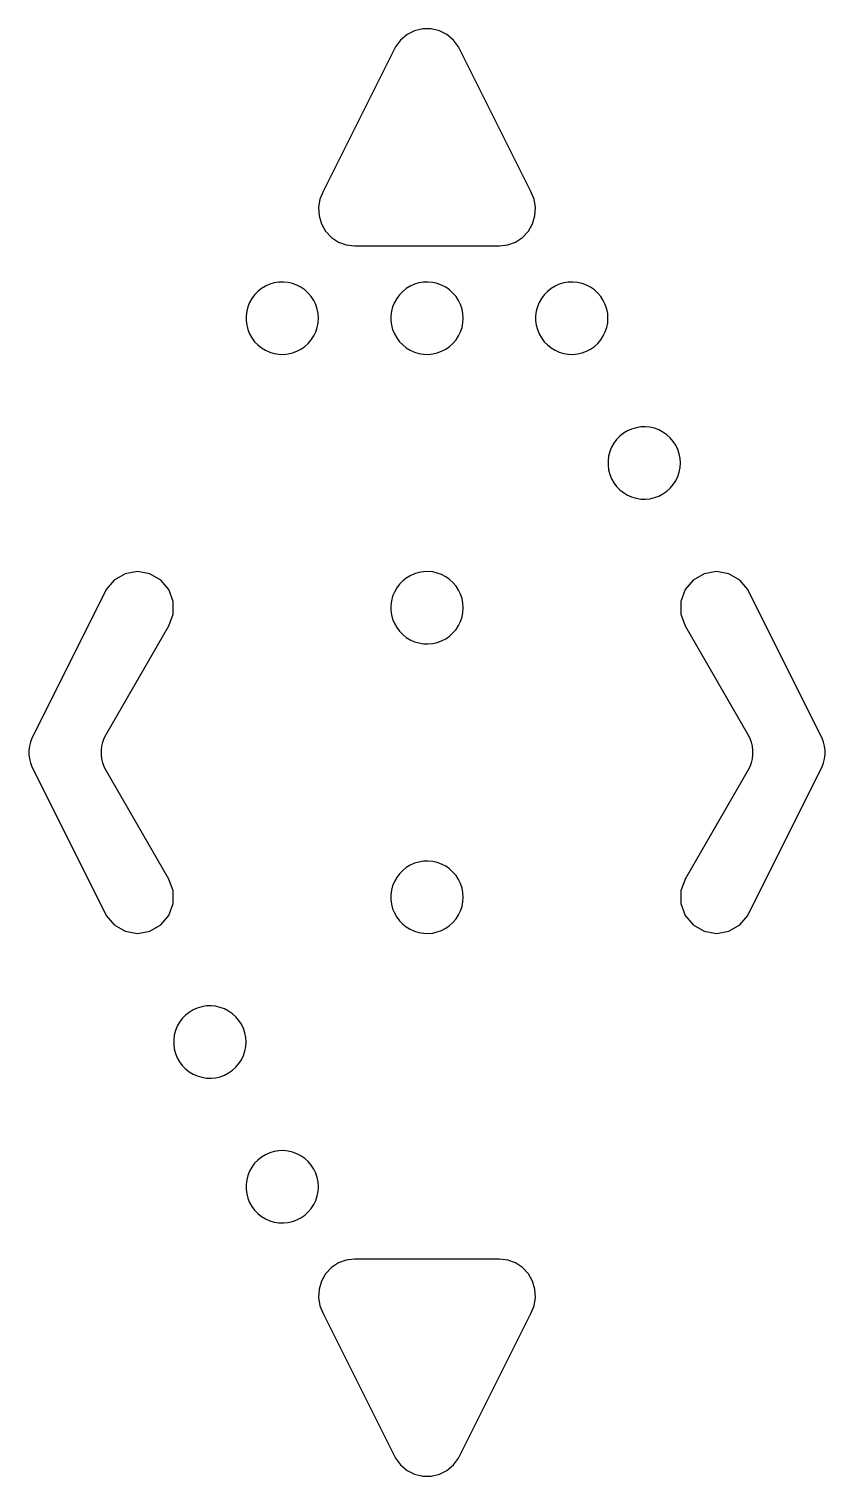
# Model space of a CAD drawing. Header units: metres. Extents: x 294.5 to 305.5, y 290 to 310.
import ezdxf

# ---------------------------------------------------------------- set-up
doc = ezdxf.new("R2010")
doc.units = ezdxf.units.M

msp = doc.modelspace()

# ---------------------------------------------------------------- linework, layer by layer
for points in [[(300.433, 309.75), (300.364, 309.843), (300.275, 309.918), (300.171, 309.97), (300.058, 309.997), (299.942, 309.997), (299.829, 309.97), (299.725, 309.918), (299.636, 309.843), (299.567, 309.75), (298.567, 307.75), (298.521, 307.643), (298.501, 307.529), (298.508, 307.413), (298.541, 307.302), (298.599, 307.201), (298.679, 307.117), (298.776, 307.053), (298.885, 307.013), (299, 307), (301, 307), (301.115, 307.013), (301.224, 307.053), (301.321, 307.117), (301.401, 307.201), (301.459, 307.302), (301.492, 307.413), (301.499, 307.529), (301.479, 307.643), (301.433, 307.75)], [(298.5, 306), (298.496, 306.064), (298.484, 306.127), (298.463, 306.188), (298.436, 306.245), (298.401, 306.299), (298.359, 306.348), (298.312, 306.391), (298.259, 306.428), (298.202, 306.457), (298.142, 306.479), (298.08, 306.494), (298.016, 306.5), (297.952, 306.498), (297.889, 306.487), (297.827, 306.469), (297.769, 306.443), (297.714, 306.41), (297.664, 306.37), (297.619, 306.324), (297.581, 306.273), (297.55, 306.217), (297.525, 306.158), (297.509, 306.096), (297.501, 306.032), (297.501, 305.968), (297.509, 305.904), (297.525, 305.842), (297.55, 305.783), (297.581, 305.727), (297.619, 305.676), (297.664, 305.63), (297.714, 305.59), (297.769, 305.557), (297.827, 305.531), (297.889, 305.513), (297.952, 305.502), (298.016, 305.5), (298.08, 305.506), (298.142, 305.521), (298.202, 305.543), (298.259, 305.572), (298.312, 305.609), (298.359, 305.652), (298.401, 305.701), (298.436, 305.755), (298.463, 305.812), (298.484, 305.873), (298.496, 305.936), (298.5, 306)], [(300.5, 306), (300.496, 306.064), (300.484, 306.127), (300.463, 306.188), (300.436, 306.245), (300.401, 306.299), (300.359, 306.348), (300.312, 306.391), (300.259, 306.428), (300.202, 306.457), (300.142, 306.479), (300.08, 306.494), (300.016, 306.5), (299.952, 306.498), (299.889, 306.487), (299.827, 306.469), (299.769, 306.443), (299.714, 306.41), (299.664, 306.37), (299.619, 306.324), (299.581, 306.273), (299.55, 306.217), (299.525, 306.158), (299.509, 306.096), (299.501, 306.032), (299.501, 305.968), (299.509, 305.904), (299.525, 305.842), (299.55, 305.783), (299.581, 305.727), (299.619, 305.676), (299.664, 305.63), (299.714, 305.59), (299.769, 305.557), (299.827, 305.531), (299.889, 305.513), (299.952, 305.502), (300.016, 305.5), (300.08, 305.506), (300.142, 305.521), (300.202, 305.543), (300.259, 305.572), (300.312, 305.609), (300.359, 305.652), (300.401, 305.701), (300.436, 305.755), (300.463, 305.812), (300.484, 305.873), (300.496, 305.936), (300.5, 306)], [(302.5, 306), (302.496, 306.064), (302.484, 306.127), (302.463, 306.188), (302.436, 306.245), (302.401, 306.299), (302.359, 306.348), (302.312, 306.391), (302.259, 306.428), (302.202, 306.457), (302.142, 306.479), (302.08, 306.494), (302.016, 306.5), (301.952, 306.498), (301.889, 306.487), (301.827, 306.469), (301.769, 306.443), (301.714, 306.41), (301.664, 306.37), (301.619, 306.324), (301.581, 306.273), (301.55, 306.217), (301.525, 306.158), (301.509, 306.096), (301.501, 306.032), (301.501, 305.968), (301.509, 305.904), (301.525, 305.842), (301.55, 305.783), (301.581, 305.727), (301.619, 305.676), (301.664, 305.63), (301.714, 305.59), (301.769, 305.557), (301.827, 305.531), (301.889, 305.513), (301.952, 305.502), (302.016, 305.5), (302.08, 305.506), (302.142, 305.521), (302.202, 305.543), (302.259, 305.572), (302.312, 305.609), (302.359, 305.652), (302.401, 305.701), (302.436, 305.755), (302.463, 305.812), (302.484, 305.873), (302.496, 305.936), (302.5, 306)], [(303.5, 304), (303.496, 304.064), (303.484, 304.127), (303.463, 304.188), (303.436, 304.245), (303.401, 304.299), (303.359, 304.348), (303.312, 304.391), (303.259, 304.428), (303.202, 304.457), (303.142, 304.479), (303.08, 304.494), (303.016, 304.5), (302.952, 304.498), (302.889, 304.487), (302.827, 304.469), (302.769, 304.443), (302.714, 304.41), (302.664, 304.37), (302.619, 304.324), (302.581, 304.273), (302.55, 304.217), (302.525, 304.158), (302.509, 304.096), (302.501, 304.032), (302.501, 303.968), (302.509, 303.904), (302.525, 303.842), (302.55, 303.783), (302.581, 303.727), (302.619, 303.676), (302.664, 303.63), (302.714, 303.59), (302.769, 303.557), (302.827, 303.531), (302.889, 303.513), (302.952, 303.502), (303.016, 303.5), (303.08, 303.506), (303.142, 303.521), (303.202, 303.543), (303.259, 303.572), (303.312, 303.609), (303.359, 303.652), (303.401, 303.701), (303.436, 303.755), (303.463, 303.812), (303.484, 303.873), (303.496, 303.936), (303.5, 304)], [(294.567, 300.25), (294.541, 300.198), (294.521, 300.143), (294.508, 300.087), (294.501, 300.029), (294.501, 299.971), (294.508, 299.913), (294.521, 299.857), (294.541, 299.802), (294.567, 299.75), (295.567, 297.75), (295.679, 297.617), (295.829, 297.53), (296, 297.5), (296.171, 297.53), (296.321, 297.617), (296.433, 297.75), (296.492, 297.913), (296.492, 298.087), (296.433, 298.25), (295.567, 299.75), (295.541, 299.802), (295.521, 299.857), (295.508, 299.913), (295.501, 299.971), (295.501, 300.029), (295.508, 300.087), (295.521, 300.143), (295.541, 300.198), (295.567, 300.25), (296.433, 301.75), (296.492, 301.913), (296.492, 302.087), (296.433, 302.25), (296.321, 302.383), (296.171, 302.47), (296, 302.5), (295.829, 302.47), (295.679, 302.383), (295.567, 302.25)], [(300.5, 302), (300.496, 302.064), (300.484, 302.127), (300.463, 302.188), (300.436, 302.245), (300.401, 302.299), (300.359, 302.348), (300.312, 302.391), (300.259, 302.428), (300.202, 302.457), (300.142, 302.479), (300.08, 302.494), (300.016, 302.5), (299.952, 302.498), (299.889, 302.487), (299.827, 302.469), (299.769, 302.443), (299.714, 302.41), (299.664, 302.37), (299.619, 302.324), (299.581, 302.273), (299.55, 302.217), (299.525, 302.158), (299.509, 302.096), (299.501, 302.032), (299.501, 301.968), (299.509, 301.904), (299.525, 301.842), (299.55, 301.783), (299.581, 301.727), (299.619, 301.676), (299.664, 301.63), (299.714, 301.59), (299.769, 301.557), (299.827, 301.531), (299.889, 301.513), (299.952, 301.502), (300.016, 301.5), (300.08, 301.506), (300.142, 301.521), (300.202, 301.543), (300.259, 301.572), (300.312, 301.609), (300.359, 301.652), (300.401, 301.701), (300.436, 301.755), (300.463, 301.812), (300.484, 301.873), (300.496, 301.936), (300.5, 302)], [(305.433, 299.75), (305.459, 299.802), (305.479, 299.857), (305.492, 299.913), (305.499, 299.971), (305.499, 300.029), (305.492, 300.087), (305.479, 300.143), (305.459, 300.198), (305.433, 300.25), (304.433, 302.25), (304.321, 302.383), (304.171, 302.47), (304, 302.5), (303.829, 302.47), (303.679, 302.383), (303.567, 302.25), (303.508, 302.087), (303.508, 301.913), (303.567, 301.75), (304.433, 300.25), (304.459, 300.198), (304.479, 300.143), (304.492, 300.087), (304.499, 300.029), (304.499, 299.971), (304.492, 299.913), (304.479, 299.857), (304.459, 299.802), (304.433, 299.75), (303.567, 298.25), (303.508, 298.087), (303.508, 297.913), (303.567, 297.75), (303.679, 297.617), (303.829, 297.53), (304, 297.5), (304.171, 297.53), (304.321, 297.617), (304.433, 297.75)], [(300.5, 298), (300.496, 298.064), (300.484, 298.127), (300.463, 298.188), (300.436, 298.245), (300.401, 298.299), (300.359, 298.348), (300.312, 298.391), (300.259, 298.428), (300.202, 298.457), (300.142, 298.479), (300.08, 298.494), (300.016, 298.5), (299.952, 298.498), (299.889, 298.487), (299.827, 298.469), (299.769, 298.443), (299.714, 298.41), (299.664, 298.37), (299.619, 298.324), (299.581, 298.273), (299.55, 298.217), (299.525, 298.158), (299.509, 298.096), (299.501, 298.032), (299.501, 297.968), (299.509, 297.904), (299.525, 297.842), (299.55, 297.783), (299.581, 297.727), (299.619, 297.676), (299.664, 297.63), (299.714, 297.59), (299.769, 297.557), (299.827, 297.531), (299.889, 297.513), (299.952, 297.502), (300.016, 297.5), (300.08, 297.506), (300.142, 297.521), (300.202, 297.543), (300.259, 297.572), (300.312, 297.609), (300.359, 297.652), (300.401, 297.701), (300.436, 297.755), (300.463, 297.812), (300.484, 297.873), (300.496, 297.936), (300.5, 298)], [(297.5, 296), (297.496, 296.064), (297.484, 296.127), (297.463, 296.188), (297.436, 296.245), (297.401, 296.299), (297.359, 296.348), (297.312, 296.391), (297.259, 296.428), (297.202, 296.457), (297.142, 296.479), (297.08, 296.494), (297.016, 296.5), (296.952, 296.498), (296.889, 296.487), (296.827, 296.469), (296.769, 296.443), (296.714, 296.41), (296.664, 296.37), (296.619, 296.324), (296.581, 296.273), (296.55, 296.217), (296.525, 296.158), (296.509, 296.096), (296.501, 296.032), (296.501, 295.968), (296.509, 295.904), (296.525, 295.842), (296.55, 295.783), (296.581, 295.727), (296.619, 295.676), (296.664, 295.63), (296.714, 295.59), (296.769, 295.557), (296.827, 295.531), (296.889, 295.513), (296.952, 295.502), (297.016, 295.5), (297.08, 295.506), (297.142, 295.521), (297.202, 295.543), (297.259, 295.572), (297.312, 295.609), (297.359, 295.652), (297.401, 295.701), (297.436, 295.755), (297.463, 295.812), (297.484, 295.873), (297.496, 295.936), (297.5, 296)], [(298.5, 294), (298.496, 294.064), (298.484, 294.127), (298.463, 294.188), (298.436, 294.245), (298.401, 294.299), (298.359, 294.348), (298.312, 294.391), (298.259, 294.428), (298.202, 294.457), (298.142, 294.479), (298.08, 294.494), (298.016, 294.5), (297.952, 294.498), (297.889, 294.487), (297.827, 294.469), (297.769, 294.443), (297.714, 294.41), (297.664, 294.37), (297.619, 294.324), (297.581, 294.273), (297.55, 294.217), (297.525, 294.158), (297.509, 294.096), (297.501, 294.032), (297.501, 293.968), (297.509, 293.904), (297.525, 293.842), (297.55, 293.783), (297.581, 293.727), (297.619, 293.676), (297.664, 293.63), (297.714, 293.59), (297.769, 293.557), (297.827, 293.531), (297.889, 293.513), (297.952, 293.502), (298.016, 293.5), (298.08, 293.506), (298.142, 293.521), (298.202, 293.543), (298.259, 293.572), (298.312, 293.609), (298.359, 293.652), (298.401, 293.701), (298.436, 293.755), (298.463, 293.812), (298.484, 293.873), (298.496, 293.936), (298.5, 294)], [(299.567, 290.25), (299.636, 290.157), (299.725, 290.082), (299.829, 290.03), (299.942, 290.003), (300.058, 290.003), (300.171, 290.03), (300.275, 290.082), (300.364, 290.157), (300.433, 290.25), (301.433, 292.25), (301.479, 292.357), (301.499, 292.471), (301.492, 292.587), (301.459, 292.698), (301.401, 292.799), (301.321, 292.883), (301.224, 292.947), (301.115, 292.987), (301, 293), (299, 293), (298.885, 292.987), (298.776, 292.947), (298.679, 292.883), (298.599, 292.799), (298.541, 292.698), (298.508, 292.587), (298.501, 292.471), (298.521, 292.357), (298.567, 292.25)]]:
    msp.add_lwpolyline(points, close=True)

doc.saveas('drawing.dxf')
